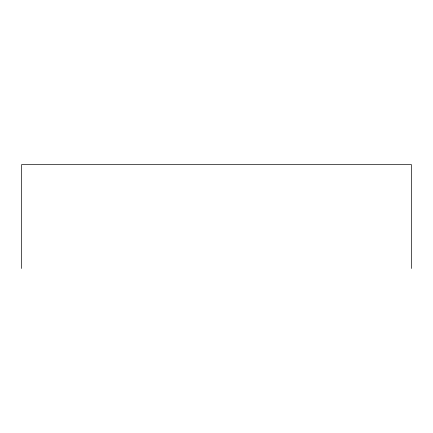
<?xml version="1.0" encoding="UTF-8"?>
<svg xmlns="http://www.w3.org/2000/svg" width="433" height="433" viewBox="0 0 433 433"><rect width="100%" height="100%" fill="white"/><g stroke="black" fill="none" stroke-linecap="round" stroke-linejoin="round"><path stroke-width="0.65" d="M411.35 268.471L411.35 164.529L21.65 164.529L21.65 268.471"/></g></svg>
